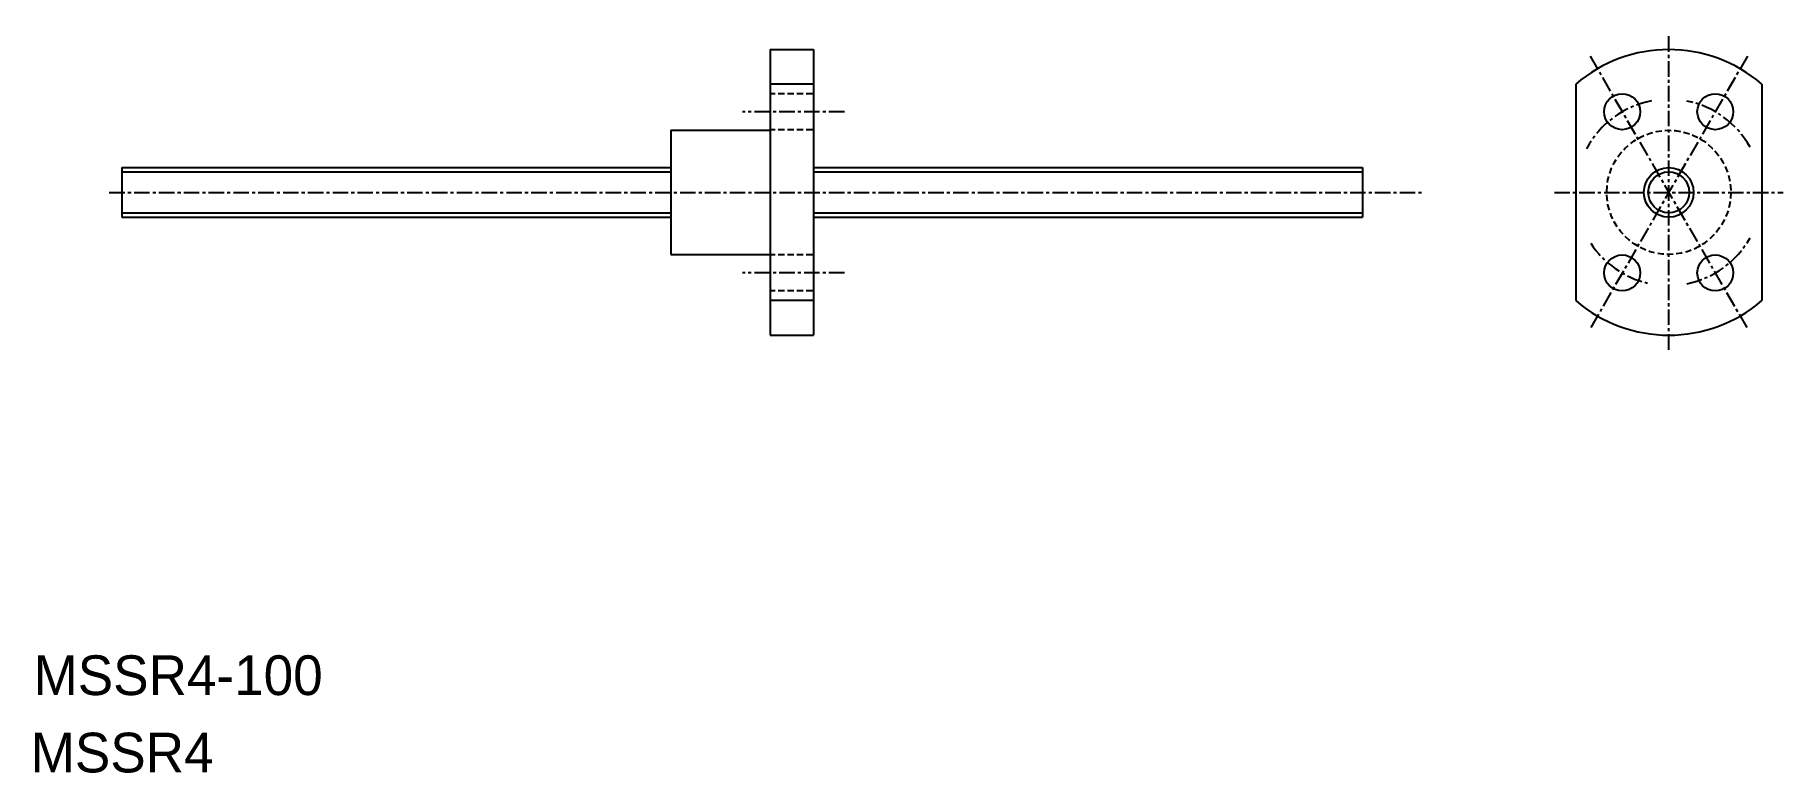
# Model space of a CAD drawing. Extents: x 59 to 200, y 148 to 208.
import ezdxf

# ---------------------------------------------------------------- set-up
doc = ezdxf.new("R2010")
doc.units = 0
doc.linetypes.add('CENTER', pattern=[2, 1.25, -0.25, 0.25, -0.25])
doc.linetypes.add('DASHED', pattern=[0.75, 0.5, -0.25])
doc.layers.get('0').update_dxf_attribs({"linetype": 'CONTINUOUS'})
doc.layers.add('CENTER', color=1, linetype='CENTER')

msp = doc.modelspace()

# ---------------------------------------------------------------- linework, layer by layer
at = {"color": 7, "linetype": 'CONTINUOUS'}
for p, q in [((118.02, 206.47), (118.02, 183.47)), ((118.02, 206.47), (121.52, 206.47)), ((121.52, 206.47), (121.52, 183.47)), ((121.52, 203.69), (118.02, 203.69)), ((182.95, 203.69), (182.95, 186.25)), ((197.95, 203.69), (197.95, 186.25)), ((110.02, 199.97), (110.02, 189.97)), ((110.02, 199.97), (118.02, 199.97)), ((65.77, 196.97), (110.02, 196.97)), ((65.77, 196.97), (65.77, 192.97)), ((121.52, 196.97), (165.77, 196.97)), ((165.77, 196.97), (165.77, 192.97)), ((65.77, 192.97), (110.02, 192.97)), ((121.52, 192.97), (165.77, 192.97)), ((110.02, 189.97), (118.02, 189.97)), ((121.52, 186.25), (118.02, 186.25)), ((118.02, 183.47), (121.52, 183.47))]:
    msp.add_line(p, q, dxfattribs=at)
at = {"color": 3, "linetype": 'DASHED'}
for p, q in [((121.43, 202.92), (118.04, 202.92)), ((121.43, 200.02), (118.02, 200.02)), ((121.43, 189.93), (118.02, 189.93)), ((121.43, 187.03), (118.04, 187.03))]:
    msp.add_line(p, q, dxfattribs=at)
at = {"color": 3, "linetype": 'CONTINUOUS'}
for p, q in [((65.77, 196.62), (110.02, 196.62)), ((121.52, 196.62), (165.77, 196.62)), ((65.77, 193.32), (110.02, 193.32)), ((121.52, 193.32), (165.77, 193.32))]:
    msp.add_line(p, q, dxfattribs=at)
at = {"color": 7, "linetype": 'CONTINUOUS'}
for centre, radius in [((186.7, 201.47), 1.45), ((194.2, 201.47), 1.45), ((190.45, 194.97), 2), ((186.7, 188.48), 1.45), ((194.2, 188.48), 1.45)]:
    msp.add_circle(centre, radius, dxfattribs=at)
at = {"color": 3, "linetype": 'DASHED'}
msp.add_circle((190.45, 194.97), 5, dxfattribs=at)
at = {"color": 3, "linetype": 'CONTINUOUS'}
msp.add_circle((190.45, 194.97), 1.65, dxfattribs=at)
at = {"color": 7, "linetype": 'CONTINUOUS'}
for start, end in [(49.2943, 130.7057), (229.2943, 310.7057)]:
    msp.add_arc((190.45, 194.97), 11.5, start, end, dxfattribs=at)
at = {"layer": 'CENTER', "color": 1, "linetype": 'CENTER'}
for p, q in [((190.45, 182.29), (190.45, 207.65)), ((196.79, 205.95), (184.11, 183.99)), ((184.11, 205.95), (196.79, 183.99)), ((124.01, 201.47), (115.79, 201.47)), ((64.77, 194.97), (170.69, 194.97)), ((181.23, 194.97), (199.66, 194.97)), ((124.01, 188.48), (115.79, 188.48))]:
    msp.add_line(p, q, dxfattribs=at)
for start, end in [(100.7238, 152.0109), (29.1189, 78.8223), (213.0107, 256.7476), (281.1777, 330.8811)]:
    msp.add_arc((190.45, 194.97), 7.5, start, end, dxfattribs=at)

# ---------------------------------------------------------------- texts
at = {"color": 7, "linetype": 'CONTINUOUS'}
for s, p in [('MSSR4-100', (58.66, 154.48)), ('MSSR4', (58.43, 148.25))]:
    msp.add_text(s, height=3.2, dxfattribs=at).set_placement(p)

doc.saveas('drawing.dxf')
